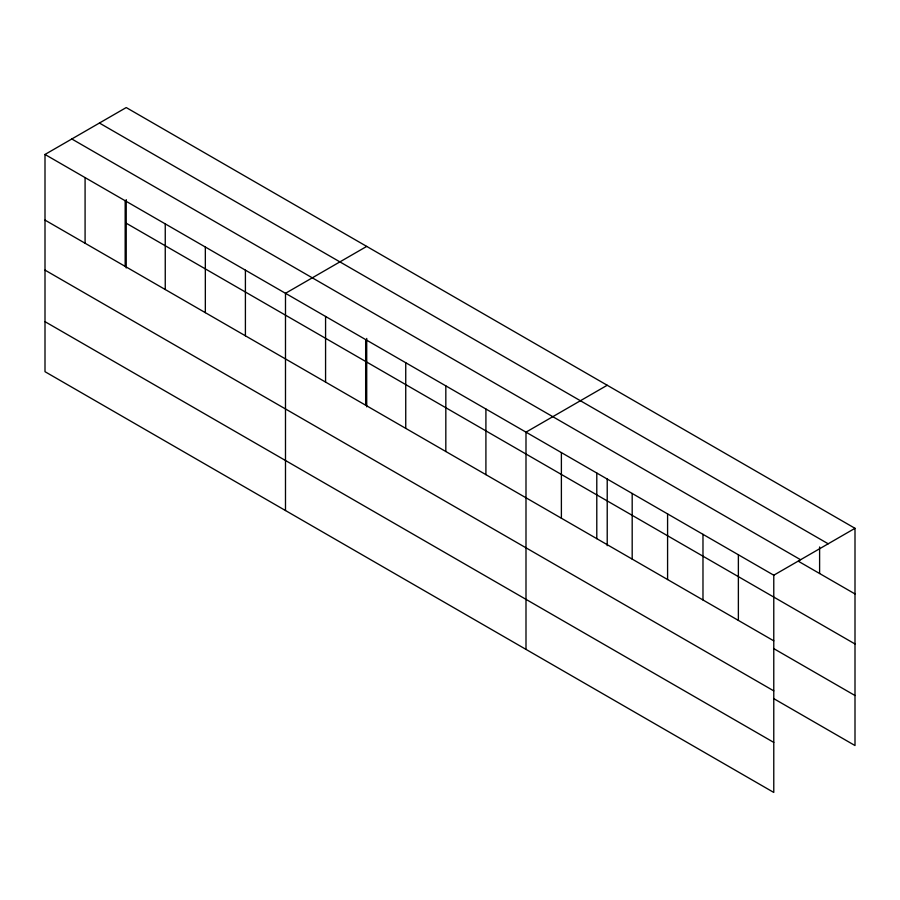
<?xml version="1.0" encoding="UTF-8"?>
<svg xmlns="http://www.w3.org/2000/svg" width="900" height="900" viewBox="0 0 900 900"><rect width="100%" height="100%" fill="white"/><g stroke="black" fill="none" stroke-linecap="round" stroke-linejoin="round"><path stroke-width="1.35" d="M45 154.463L773.775 575.212L773.775 792.439L45 371.689L45 154.463L126.225 107.561L855 528.311L855 745.538L773.584 698.535M366.716 246.409L285.491 293.31L285.491 510.536M607.219 385.256L525.994 432.157L525.994 649.384M773.775 575.212L855 528.311M99.416 123.041L828.191 543.791M71.809 138.983L800.584 559.733M798.367 561.251L855 593.944M126.225 223.222L855 643.972M45 220.095L773.775 640.845M773.584 648.518L855 695.52M45 270.113L773.775 690.874M45 321.66L773.775 742.41M819.607 546.975L819.607 573.514M738.371 554.771L738.371 620.404M702.979 534.341L702.979 599.974M667.586 513.9L667.586 579.533M632.183 493.47L632.183 559.102M607.219 478.688L607.219 545.681M596.79 473.029L596.79 538.661M561.386 452.588L561.386 518.22M485.91 409.016L485.91 474.649M445.826 385.875L445.826 451.507M405.743 362.734L405.743 428.366M366.716 338.445L366.716 406.834M365.659 339.593L365.659 405.225M325.575 316.451L325.575 382.084M245.407 270.169L245.407 335.801M205.335 247.028L205.335 312.66M165.251 223.886L165.251 289.519M126.225 199.597L126.225 267.986M125.168 200.745L125.168 266.377M85.084 177.604L85.084 243.236"/></g></svg>
